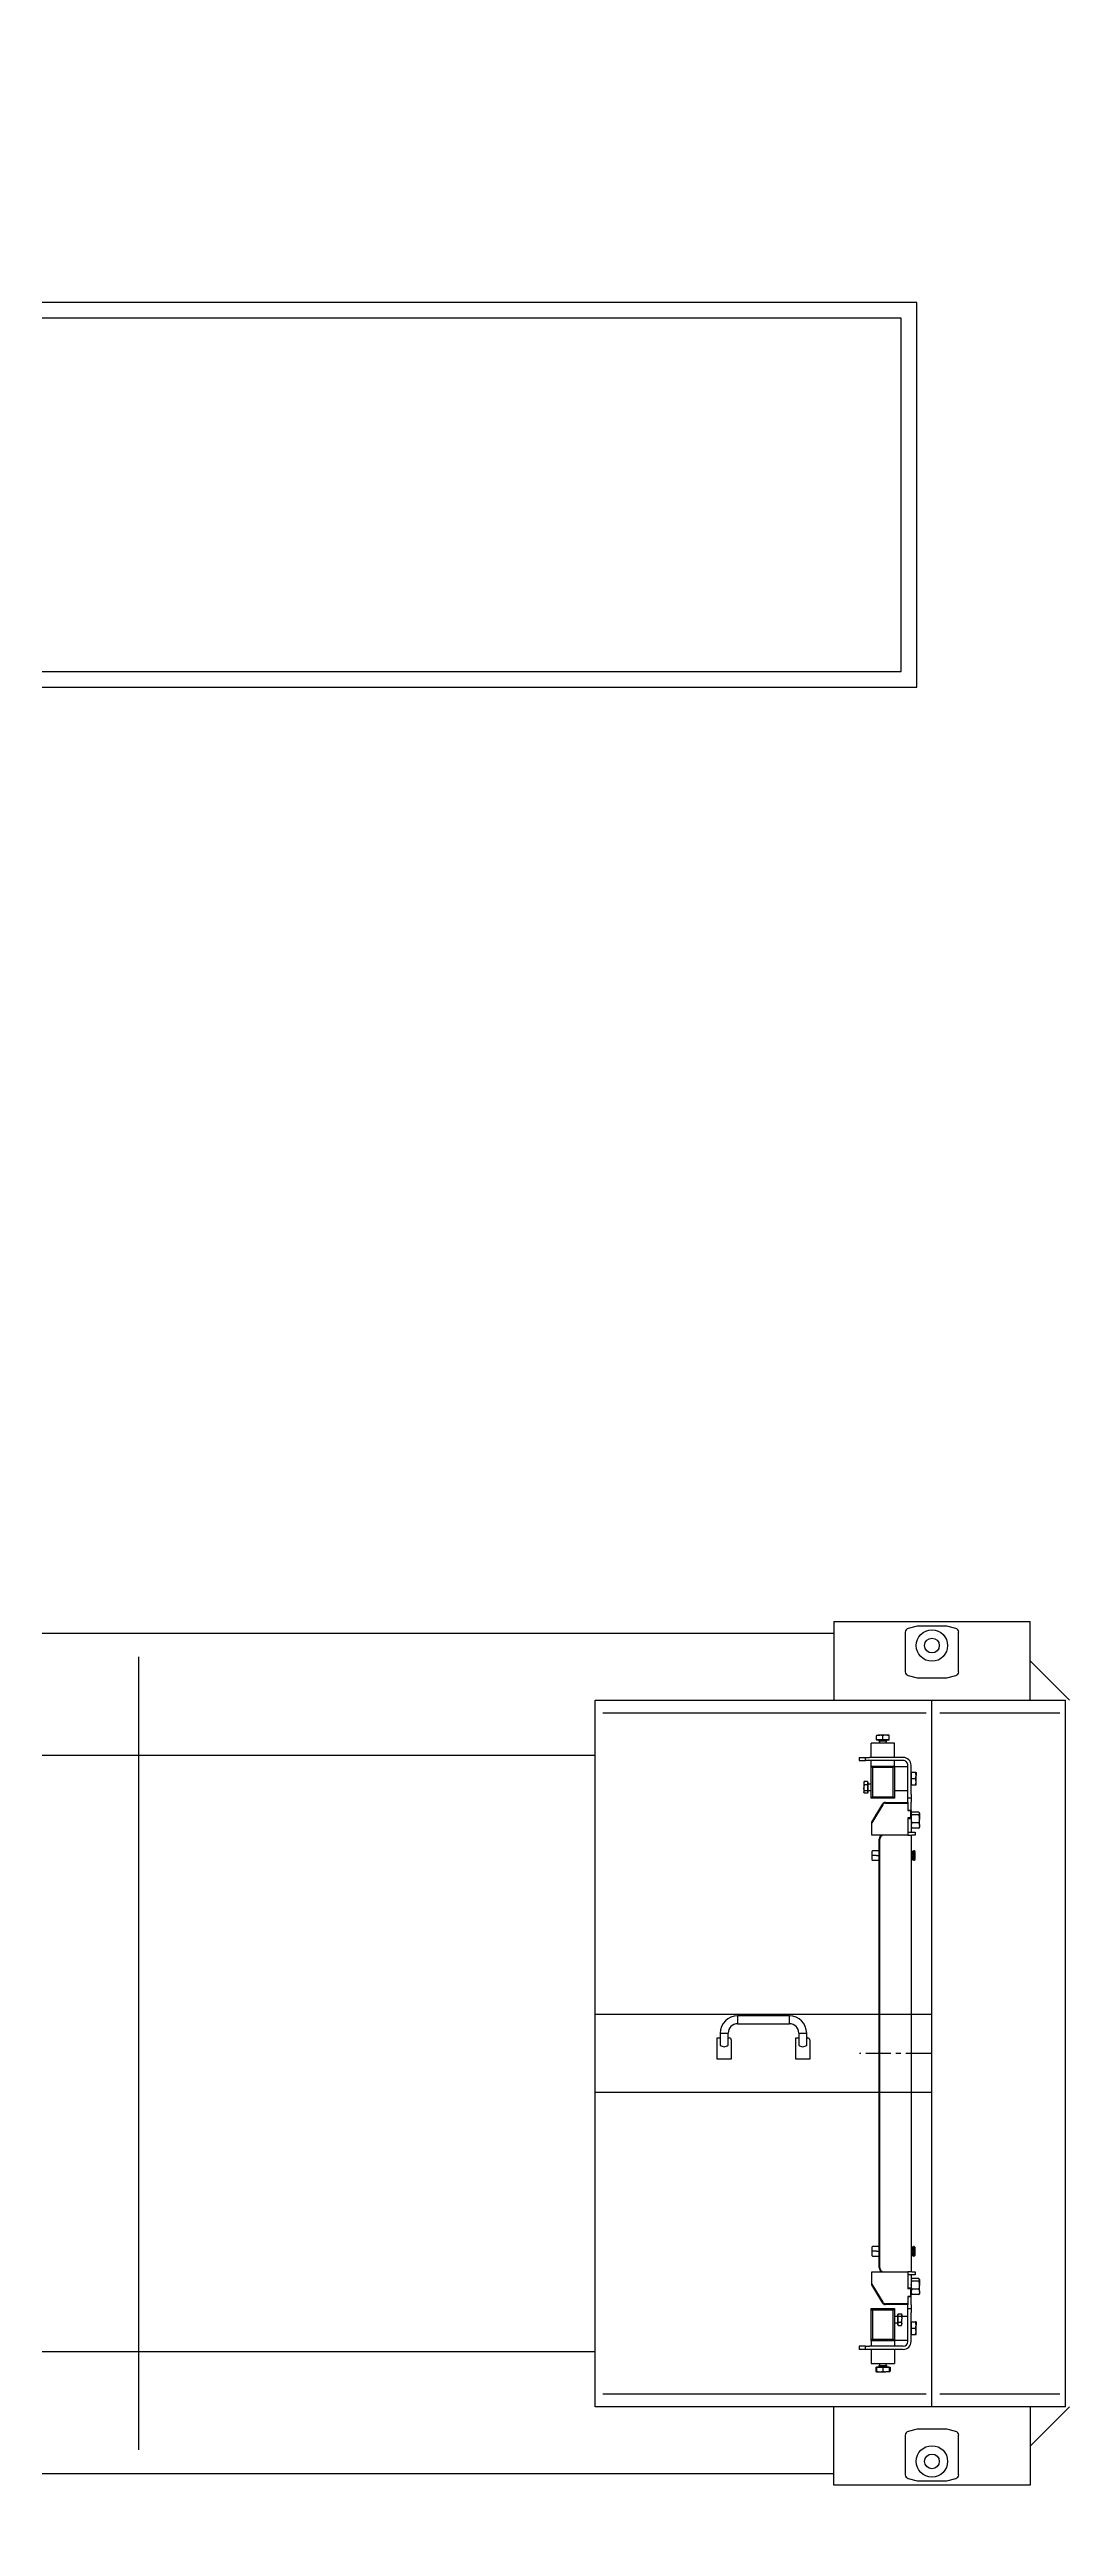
# Model space of a CAD drawing. Header units: inches. Extents: x -955375 to 106222, y -96450 to 64845.
# Drawn here: x 11049 to 12343, y 26673 to 29827 of the extents above; entities that cross this region are included whole.
import ezdxf

# ---------------------------------------------------------------- set-up
doc = ezdxf.new("R2010")
doc.units = ezdxf.units.IN
doc.header["$MEASUREMENT"] = 0
doc.linetypes.add('CENTER', pattern=[50.8, 31.75, -6.35, 6.35, -6.35])
doc.linetypes.add('CONTINUA', pattern=[0])
doc.layers.add('ACHUTECH', color=24, linetype='Continuous', lineweight=18)
for name, color, linetype in [('DIBUJO', 2, 'Continuous'), ('P-EQUIPO NUEVO', 134, 'Continuous'), ('P-ESTRUCTURA NUEVA', 152, 'Continuous')]:
    doc.layers.add(name, color=color, linetype=linetype)
doc.styles.get("Standard").update_dxf_attribs({"font": 'isocp2.shx'})
doc.dimstyles.new('SUPERPEQUEÑA', dxfattribs={"dimtxt": 0.1, "dimasz": 0.05, "dimexe": 0.1, "dimexo": 0.15, "dimgap": 0.05, "dimtad": 1, "dimzin": 0, "dimdsep": 46, "dimtxsty": 'Standard', "dimblk1": 'CRUZZ', "dimblk2": 'CRUZZ', "dimsah": 1, "dimcen": 0.03, "dimse1": 1, "dimse2": 1, "dimclrd": 109, "dimclre": 4, "dimclrt": 173, "dimadec": 0, "dimazin": 0, "dimtfac": 1, "dimtix": 1, "dimtmove": 1, "dimatfit": 3, "dimldrblk": 'CRUZZ', "dimfxl": 1, "dimtolj": 1, "dimtzin": 0, "dimlwd": -1, "dimarcsym": 0})

# ---------------------------------------------------------------- blocks, each defined once
blk = doc.blocks.new('CRUZ')
at = {"layer": 'DIBUJO', "color": 7, "lineweight": -3}
for p, q in [((-0.2, 0), (0.2, 0)), ((0, 0.2), (0, -0.2))]:
    blk.add_line(p, q, dxfattribs=at)
at = {"layer": 'DIBUJO', "color": 7, "lineweight": -3, "const_width": 0.05}
blk.add_lwpolyline([(0, 0, 1), (0, 0, 1)], format="xyb", close=True, dxfattribs=at)
blk = doc.blocks.new('CRUZZ')
at = {"layer": 'DIBUJO', "color": 3, "xscale": 10, "yscale": 10, "zscale": 10}
blk.add_blockref('CRUZ', (0, 0), dxfattribs=at)
blk = doc.blocks.new('*D185')
at = {"layer": 'ACHUTECH', "color": 7, "ltscale": 500, "transparency": 16777216}
blk.add_line((5118.7, 54499.2), (5118.7, 25409.9), dxfattribs=at)
at = {"layer": 'Defpoints', "color": 0, "linetype": 'CONTINUA', "ltscale": 500, "transparency": 16777216}
for p in [(26169.2, 54499.2), (5118.7, 25409.9), (6592.2, 25409.9)]:
    blk.add_point(p, dxfattribs=at)
at = {"layer": 'ACHUTECH', "color": 7, "linetype": 'CONTINUA', "ltscale": 500, "transparency": 16777216, "xscale": 0.05, "yscale": 0.05, "zscale": 0.05}
for p, rotation in [((5118.7, 54499.2), 90), ((5118.7, 25409.9), 270)]:
    blk.add_blockref('CRUZZ', p, dxfattribs=dict(at, rotation=rotation))
at = {"layer": 'ACHUTECH', "color": 7, "linetype": 'CONTINUA', "lineweight": 13, "ltscale": 500, "transparency": 16777216, "insert": (5118.6, 39954.5), "char_height": 0.15, "attachment_point": 5, "rotation": 90}
blk.add_mtext('\\A1;29089.32', dxfattribs=at)
blk = doc.blocks.new('*D201')
at = {"layer": 'ACHUTECH', "color": 7, "ltscale": 500, "transparency": 16777216}
blk.add_line((4340.1, 59153), (4340.1, 15437.3), dxfattribs=at)
at = {"layer": 'Defpoints', "color": 0, "linetype": 'CONTINUA', "ltscale": 500, "transparency": 16777216}
for p in [(21639.1, 59153.1), (4340.1, 15437.3), (6285.4, 15437.3)]:
    blk.add_point(p, dxfattribs=at)
at = {"layer": 'ACHUTECH', "color": 7, "linetype": 'CONTINUA', "ltscale": 500, "transparency": 16777216, "xscale": 0.05, "yscale": 0.05, "zscale": 0.05}
for p, rotation in [((4340.1, 59153.1), 90), ((4340.1, 15437.3), 270)]:
    blk.add_blockref('CRUZZ', p, dxfattribs=dict(at, rotation=rotation))
at = {"layer": 'ACHUTECH', "color": 7, "linetype": 'CONTINUA', "lineweight": 13, "ltscale": 500, "transparency": 16777216, "insert": (4340, 37295.2), "char_height": 0.15, "attachment_point": 5, "rotation": 90}
blk.add_mtext('\\A1;43715.81', dxfattribs=at)
blk = doc.blocks.new('termoformadora 2')
for p, q in [((136977.2, -8697.4), (137227.2, -8697.4)), ((136977.2, -8797.4), (136977.2, -8697.4)), ((137083.2, -8703.2), (137071.9, -8706.1)), ((137121.2, -8703.2), (137083.2, -8703.2)), ((137132.5, -8706.1), (137121.2, -8703.2)), ((137227.2, -8697.4), (137227.2, -8797.4)), ((137068.2, -8710.7), (137068.2, -8761.3)), ((137136.2, -8761.3), (137136.2, -8710.7)), ((139977.2, -8712.4), (137227.2, -8712.4)), ((136977.2, -8747.4), (136927.2, -8797.4)), ((137071.9, -8765.9), (137083.2, -8768.8)), ((137083.2, -8768.8), (137121.2, -8768.8)), ((137121.2, -8768.8), (137132.5, -8765.9)), ((138112.2, -8742.4), (138112.2, -9752.4)), ((136932.2, -8797.4), (136932.2, -9697.4)), ((136932.2, -8797.4), (137102.2, -8797.4)), ((136977.2, -8797.4), (137227.2, -8797.4)), ((137102.2, -8797.4), (137102.2, -8969.9)), ((137102.2, -8797.4), (137102.2, -9697.4)), ((137102.2, -8797.4), (137531.2, -8797.4)), ((137531.2, -8797.4), (137531.2, -9697.4)), ((136939.4, -8813.6), (137092.3, -8813.6)), ((137109.4, -8813.6), (137521.3, -8813.6)), ((137179.7, -8852.4), (137149.7, -8852.4)), ((137149.7, -8870.4), (137149.7, -8852.4)), ((137155.5, -8842.7), (137156.7, -8842.2)), ((137156, -8842.4), (137155.5, -8842.7)), ((137155.5, -8847.8), (137155.5, -8842.7)), ((137156.7, -8847.8), (137155.5, -8847.8)), ((137156.7, -8842), (137156, -8842.3)), ((137156.7, -8842), (137156.7, -8842.7)), ((137156.7, -8842), (137160.7, -8842)), ((137158.6, -8842.2), (137156.7, -8842.7)), ((137156.7, -8842.7), (137156.7, -8842.7)), ((137156.7, -8842.7), (137156.7, -8842.7)), ((137156.7, -8847.8), (137156.7, -8842.7)), ((137156.7, -8847.8), (137156.7, -8848.4)), ((137160.7, -8847.8), (137156.7, -8847.8)), ((137172.7, -8848.4), (137156.7, -8848.4)), ((137160.7, -8842), (137158.6, -8842.2)), ((137158.6, -8842.2), (137158.6, -8842.2)), ((137159.7, -8848.4), (137159.7, -8849.9)), ((137169.7, -8849.9), (137159.7, -8849.9)), ((137160.4, -8849.9), (137160.4, -8852.4)), ((137168.7, -8842), (137160.7, -8842)), ((137164.7, -8847.8), (137160.7, -8847.8)), ((137166.6, -8842.2), (137164.7, -8842.7)), ((137164.7, -8842.7), (137164.7, -8842.7)), ((137164.7, -8842.7), (137164.7, -8842.7)), ((137164.7, -8847.8), (137164.7, -8842.7)), ((137168.7, -8847.8), (137164.7, -8847.8)), ((137168.7, -8842), (137166.6, -8842.2)), ((137166.6, -8842.2), (137166.6, -8842.2)), ((137172.7, -8842), (137168.7, -8842)), ((137172.7, -8847.8), (137168.7, -8847.8)), ((137168.9, -8852.4), (137168.9, -8849.9)), ((137169.7, -8849.9), (137169.7, -8848.4)), ((137173.3, -8842.3), (137172.7, -8842)), ((137172.7, -8842.7), (137172.7, -8842)), ((137173.5, -8842.5), (137172.7, -8842.2)), ((137172.7, -8842.2), (137172.7, -8842.2)), ((137172.7, -8842.2), (137172.7, -8842.2)), ((137172.7, -8847.8), (137172.7, -8842.7)), ((137172.7, -8848.4), (137172.7, -8847.8)), ((137173.8, -8847.8), (137172.7, -8847.8)), ((137173.8, -8842.7), (137173.5, -8842.5)), ((137173.5, -8842.5), (137173.5, -8842.5)), ((137173.8, -8847.8), (137173.8, -8842.7)), ((137179.7, -8870.4), (137179.7, -8852.4)), ((137123, -8889.4), (137122.3, -8889.4)), ((137122.3, -8889.4), (137122.3, -8893.4)), ((137122.3, -8893.4), (137122.5, -8895.4)), ((137122.3, -8893.4), (137122.3, -8901.4)), ((137122.5, -8895.4), (137122.5, -8895.4)), ((137122.5, -8895.4), (137123, -8897.4)), ((137128.1, -8889.4), (137123, -8889.4)), ((137128.7, -8889.4), (137128.1, -8889.4)), ((137128.1, -8889.4), (137128.1, -8893.4)), ((137128.1, -8893.4), (137128.1, -8897.4)), ((137128.7, -8880.4), (137128.7, -8917.4)), ((137132.7, -8880.4), (137132.7, -8917.4)), ((137149.7, -8882.4), (137132.7, -8882.4)), ((137138.7, -8870.4), (137181.7, -8870.4)), ((137138.7, -8874.4), (137181.7, -8874.4)), ((137149.7, -8881.4), (137149.7, -8874.4)), ((137149.7, -8922.4), (137149.7, -8881.4)), ((137149.7, -8881.4), (137151.7, -8883.4)), ((137149.7, -8881.4), (137179.7, -8881.4)), ((137151.7, -8883.4), (137151.7, -8920.4)), ((137177.7, -8883.4), (137151.7, -8883.4)), ((137179.7, -8881.4), (137177.7, -8883.4)), ((137177.7, -8920.4), (137177.7, -8883.4)), ((137179.7, -8881.4), (137179.7, -8874.4)), ((137179.7, -8881.4), (137179.7, -8922.4)), ((137181.7, -8870.4), (137186.7, -8870.4)), ((137186.7, -8874.4), (137181.7, -8874.4)), ((137186.7, -8870.4), (137186.7, -8874.4)), ((137186.7, -8870.4), (137194.7, -8870.4)), ((137186.7, -8874.4), (137194.7, -8874.4)), ((137194.7, -8874.4), (137194.7, -8870.4)), ((138693.2, -8867.9), (137531.2, -8867.9)), ((137531.2, -8867.9), (137531.2, -9626.9)), ((137122.3, -8901.4), (137122.5, -8903.4)), ((137122.3, -8905.4), (137122.3, -8901.4)), ((137122.3, -8905.4), (137123, -8905.4)), ((137122.5, -8903.4), (137122.5, -8903.4)), ((137122.5, -8903.4), (137123, -8905.4)), ((137123, -8897.4), (137123, -8897.4)), ((137123, -8897.4), (137123, -8897.4)), ((137128.1, -8897.4), (137123, -8897.4)), ((137123, -8905.4), (137123, -8905.4)), ((137123, -8905.4), (137123, -8905.4)), ((137128.1, -8905.4), (137123, -8905.4)), ((137128.1, -8897.4), (137128.1, -8901.4)), ((137128.1, -8901.4), (137128.1, -8905.4)), ((137128.1, -8905.4), (137128.7, -8905.4)), ((137128.7, -8922.4), (137128.7, -8917.4)), ((137132.7, -8922.4), (137128.7, -8922.4)), ((137128.7, -8927.1), (137128.7, -8922.4)), ((137128.7, -8927.1), (137128.7, -8937.8)), ((137132.7, -8912.4), (137140.4, -8912.4)), ((137132.7, -8917.4), (137132.7, -8922.4)), ((137132.7, -8922.4), (137132.7, -8927.1)), ((137132.7, -8937.8), (137132.7, -8927.1)), ((137140.9, -8900.9), (137140.4, -8902.9)), ((137140.8, -8901.2), (137140.4, -8901.9)), ((137140.4, -8901.9), (137140.4, -8903.1)), ((137140.4, -8902.9), (137140.4, -8902.9)), ((137140.4, -8902.9), (137140.4, -8903.1)), ((137140.4, -8903.1), (137140.4, -8903.1)), ((137140.4, -8903.1), (137140.4, -8903.1)), ((137140.9, -8905.2), (137140.4, -8903.1)), ((137140.4, -8903.1), (137140.4, -8909)), ((137140.9, -8905.2), (137140.4, -8908.7)), ((137140.4, -8908.7), (137140.4, -8908.7)), ((137140.4, -8908.7), (137140.4, -8909)), ((137140.4, -8909), (137140.4, -8909)), ((137140.4, -8909), (137140.4, -8909)), ((137140.9, -8912.7), (137140.4, -8909)), ((137140.4, -8914.3), (137140.4, -8909)), ((137140.9, -8912.7), (137140.4, -8913.9)), ((137140.4, -8913.9), (137140.4, -8913.9)), ((137140.4, -8913.9), (137140.4, -8914.3)), ((137140.4, -8914.3), (137140.4, -8914.3)), ((137140.4, -8914.3), (137140.4, -8914.3)), ((137140.4, -8914.3), (137140.7, -8915.5)), ((137140.4, -8914.3), (137140.4, -8914.9)), ((137140.4, -8914.9), (137140.8, -8915.5)), ((137140.7, -8915.5), (137140.7, -8915.5)), ((137140.7, -8915.5), (137140.9, -8915.8)), ((137140.9, -8900.9), (137140.8, -8901.2)), ((137145.1, -8900.9), (137140.9, -8900.9)), ((137145.1, -8905.2), (137140.9, -8905.2)), ((137145.1, -8912.7), (137140.9, -8912.7)), ((137140.9, -8915.8), (137140.9, -8915.8)), ((137140.9, -8915.8), (137140.9, -8915.8)), ((137145.1, -8915.8), (137140.9, -8915.8)), ((137145.1, -8900.9), (137145.1, -8903.1)), ((137145.7, -8901.9), (137145.1, -8901.9)), ((137145.1, -8903.1), (137145.1, -8905.2)), ((137145.1, -8905.2), (137145.1, -8909)), ((137145.1, -8909), (137145.1, -8912.7)), ((137145.1, -8912.7), (137145.1, -8914.3)), ((137145.1, -8914.3), (137145.1, -8915.8)), ((137145.1, -8914.9), (137145.7, -8914.9)), ((137145.7, -8901.9), (137145.7, -8914.9)), ((137147.2, -8904.4), (137146.1, -8904.4)), ((137146.1, -8912.4), (137147.2, -8912.4)), ((137149.7, -8904.4), (137147.2, -8904.4)), ((137147.2, -8912.4), (137149.7, -8912.4)), ((137151.7, -8920.4), (137149.7, -8922.4)), ((137179.7, -8922.4), (137149.7, -8922.4)), ((137151.7, -8920.4), (137177.7, -8920.4)), ((137177.7, -8920.4), (137179.7, -8922.4)), ((137118.2, -8940.8), (137117.9, -8941.4)), ((137117.9, -8943.6), (137118.3, -8941)), ((137117.9, -8943.6), (137117.9, -8941.4)), ((137117.9, -8944.5), (137117.9, -8943.6)), ((137117.9, -8943.6), (137117.9, -8943.6)), ((137117.9, -8943.6), (137117.9, -8943.6)), ((137117.9, -8943.6), (137117.9, -8952.1)), ((137118.7, -8947), (137117.9, -8944.5)), ((137117.9, -8944.5), (137117.9, -8944.5)), ((137117.9, -8952.1), (137118.1, -8954.7)), ((137117.9, -8958.9), (137117.9, -8952.1)), ((137117.9, -8958.9), (137118.1, -8959.7)), ((137117.9, -8959.4), (137117.9, -8958.9)), ((137118.1, -8954.7), (137118.1, -8954.7)), ((137118.1, -8954.7), (137118.7, -8957.2)), ((137118.7, -8940.2), (137118.2, -8940.8)), ((137118.3, -8941), (137118.7, -8940.2)), ((137118.3, -8941), (137118.3, -8941)), ((137118.7, -8940.2), (137118.7, -8940.2)), ((137118.7, -8940.2), (137118.7, -8940.2)), ((137118.7, -8940.2), (137127.9, -8940.2)), ((137118.7, -8947), (137127.9, -8947)), ((137118.7, -8957.2), (137118.7, -8957.2)), ((137118.7, -8957.2), (137118.7, -8957.2)), ((137118.7, -8957.2), (137127.9, -8957.2)), ((137128.2, -8941), (137127.9, -8940.2)), ((137127.9, -8940.2), (137127.9, -8940.2)), ((137127.9, -8940.2), (137127.9, -8940.2)), ((137127.9, -8940.2), (137128.3, -8940.8)), ((137127.9, -8947), (137128.6, -8944.5)), ((137128.4, -8954.7), (137127.9, -8957.2)), ((137127.9, -8957.2), (137127.9, -8957.2)), ((137127.9, -8957.2), (137127.9, -8957.2)), ((137128.7, -8943.6), (137128.2, -8941)), ((137128.2, -8941), (137128.2, -8941)), ((137128.7, -8941.4), (137128.4, -8940.8)), ((137128.7, -8952.1), (137128.4, -8954.7)), ((137128.4, -8954.7), (137128.4, -8954.7)), ((137128.7, -8958.9), (137128.4, -8959.7)), ((137128.6, -8944.5), (137128.7, -8943.6)), ((137128.6, -8944.5), (137128.6, -8944.5)), ((137128.7, -8937.8), (137132.7, -8937.8)), ((137128.7, -8937.8), (137128.7, -8948.6)), ((137128.7, -8943.6), (137128.7, -8943.6)), ((137128.7, -8943.6), (137128.7, -8943.6)), ((137128.7, -8948.6), (137132.7, -8948.6)), ((137128.7, -8965), (137128.7, -8948.6)), ((137129.7, -8947.5), (137129.7, -8937.8)), ((137132.7, -8937.8), (137129.7, -8937.8)), ((137129.7, -8937.8), (137129.7, -8937.8)), ((137129.7, -8947.5), (137132.7, -8947.5)), ((137132.7, -8927.6), (137161.4, -8927.6)), ((137132.7, -8928.6), (137161.4, -8928.6)), ((137132.7, -8937.8), (137132.7, -8937.8)), ((137132.7, -8962), (137132.7, -8947.5)), ((137164.8, -8929.5), (137178.7, -8952.7)), ((137178.7, -8953.7), (137164.8, -8930.6)), ((137178.7, -8952.7), (137178.7, -8953.7)), ((137178.7, -8953.7), (137178.7, -8962)), ((137117.9, -8959.4), (137118.2, -8959.9)), ((137118.1, -8959.7), (137118.1, -8959.7)), ((137118.1, -8959.7), (137118.7, -8960.6)), ((137118.7, -8960.6), (137118.7, -8960.6)), ((137118.7, -8960.6), (137118.7, -8960.6)), ((137118.7, -8960.6), (137127.9, -8960.6)), ((137123.7, -8969.4), (137123.7, -8965.4)), ((137123.7, -8965.4), (137127.7, -8965.4)), ((137127.7, -8969.4), (137123.7, -8969.4)), ((137124.7, -8989.4), (137123.7, -8990.4)), ((137123.7, -8990.4), (137123.7, -8995.4)), ((137125.7, -8989.4), (137124.7, -8989.4)), ((137124.7, -8989.4), (137124.7, -9001.4)), ((137125.7, -9001.4), (137125.7, -8989.4)), ((137127.6, -8989.4), (137128.6, -8989.4)), ((137127.7, -8965.4), (137132.7, -8965.4)), ((137127.7, -8969.4), (137132.7, -8969.4)), ((137128.4, -8959.7), (137127.9, -8960.6)), ((137127.9, -8960.6), (137127.9, -8960.6)), ((137127.9, -8960.6), (137127.9, -8960.6)), ((137128.4, -8959.9), (137128.7, -8959.4)), ((137128.4, -8959.7), (137128.4, -8959.7)), ((137128.7, -8990.2), (137128.6, -8990.2)), ((137128.7, -8965.4), (137128.7, -8965)), ((137128.7, -9525.4), (137128.7, -8969.4)), ((137132.7, -8969.4), (137132.7, -8962)), ((137178.7, -8969.4), (137132.7, -8969.4)), ((137168.5, -8974.4), (137168.5, -9520.4)), ((137169.5, -8974.4), (137169.5, -9520.4)), ((137172.7, -8989.4), (137169.5, -8989.4)), ((137177.8, -8989.4), (137172.7, -8989.4)), ((137178.7, -8995.4), (137178.6, -8990.2)), ((137178.7, -8962), (137178.7, -8969.4)), ((137123.7, -8995.4), (137123.7, -9000.4)), ((137123.7, -9000.4), (137124.7, -9001.4)), ((137124.7, -9001.4), (137125.7, -9001.4)), ((137126.2, -8991), (137125.7, -8991)), ((137127, -8994.5), (137125.7, -8994.5)), ((137125.7, -8996.2), (137127, -8996.2)), ((137125.7, -8999.7), (137126.2, -8999.7)), ((137126.2, -8994.5), (137126.2, -8990.6)), ((137127, -8994.5), (137126.2, -8994.5)), ((137126.2, -8996.2), (137127, -8996.2)), ((137126.2, -9000.1), (137126.2, -8996.2)), ((137128.6, -8994.5), (137127, -8994.5)), ((137128.6, -8996.2), (137127, -8996.2)), ((137128.6, -9001.3), (137127.6, -9001.3)), ((137127.6, -9001.3), (137127.6, -9001.3)), ((137128.7, -8994.5), (137128.6, -8994.5)), ((137128.6, -8996.2), (137128.7, -8996.2)), ((137128.6, -9000.5), (137128.7, -9000.5)), ((137172.7, -8995.4), (137169.5, -8995.4)), ((137169.5, -9001.4), (137172.7, -9001.4)), ((137172.7, -8995.4), (137178.7, -8995.4)), ((137172.7, -9001.4), (137177.8, -9001.4)), ((137178.6, -9000.6), (137178.7, -8995.4)), ((137102.2, -9197.5), (137531.2, -9197.5)), ((137257.7, -9264.7), (137257.7, -9240.3)), ((137257.7, -9240.3), (137275.7, -9240.3)), ((137275.7, -9240.3), (137275.7, -9267.2)), ((137357.7, -9240.3), (137375.7, -9240.3)), ((137357.7, -9264.7), (137357.7, -9240.3)), ((137375.7, -9240.3), (137375.7, -9267.2)), ((137261.4, -9267.2), (137260.2, -9267.2)), ((137261.7, -9258.1), (137261.7, -9273.2)), ((137271.7, -9273.2), (137261.7, -9273.2)), ((137271.7, -9273.2), (137271.7, -9258.1)), ((137275.7, -9267.2), (137271.9, -9267.2)), ((137361.4, -9267.2), (137360.2, -9267.2)), ((137361.7, -9258.1), (137361.7, -9273.2)), ((137371.7, -9273.2), (137361.7, -9273.2)), ((137371.7, -9273.2), (137371.7, -9258.1)), ((137375.7, -9267.2), (137371.9, -9267.2)), ((137531.2, -9297.3), (137102.2, -9297.3)), ((137349.7, -9285.2), (137283.7, -9285.2)), ((137283.7, -9285.2), (137283.7, -9295.2)), ((137283.7, -9295.2), (137349.7, -9295.2)), ((137349.7, -9295.2), (137349.7, -9285.2)), ((137124.7, -9493.4), (137123.7, -9494.4)), ((137123.7, -9494.4), (137123.7, -9499.4)), ((137125.7, -9493.4), (137124.7, -9493.4)), ((137124.7, -9493.4), (137124.7, -9505.4)), ((137125.7, -9505.4), (137125.7, -9493.4)), ((137126.2, -9495), (137125.7, -9495)), ((137126.2, -9498.5), (137126.2, -9494.6)), ((137127.6, -9493.4), (137128.6, -9493.4)), ((137128.7, -9494.2), (137128.6, -9494.2)), ((137172.7, -9493.4), (137169.5, -9493.4)), ((137177.8, -9493.4), (137172.7, -9493.4)), ((137178.7, -9499.4), (137178.6, -9494.2)), ((137102.2, -9524.9), (137102.2, -9697.4)), ((137123.7, -9499.4), (137123.7, -9504.4)), ((137123.7, -9504.4), (137124.7, -9505.4)), ((137123.7, -9529.4), (137123.7, -9525.4)), ((137123.7, -9525.4), (137127.7, -9525.4)), ((137124.7, -9505.4), (137125.7, -9505.4)), ((137127, -9498.5), (137125.7, -9498.5)), ((137125.7, -9500.2), (137127, -9500.2)), ((137125.7, -9503.7), (137126.2, -9503.7)), ((137127, -9498.5), (137126.2, -9498.5)), ((137126.2, -9500.2), (137127, -9500.2)), ((137126.2, -9504.1), (137126.2, -9500.2)), ((137128.6, -9498.5), (137127, -9498.5)), ((137128.6, -9500.2), (137127, -9500.2)), ((137128.6, -9505.3), (137127.6, -9505.3)), ((137127.6, -9505.3), (137127.6, -9505.3)), ((137132.7, -9525.4), (137127.7, -9525.4)), ((137128.7, -9498.5), (137128.6, -9498.5)), ((137128.6, -9500.2), (137128.7, -9500.2)), ((137128.6, -9504.5), (137128.7, -9504.5)), ((137132.7, -9532.8), (137132.7, -9525.4)), ((137132.7, -9525.4), (137178.7, -9525.4)), ((137172.7, -9499.4), (137169.5, -9499.4)), ((137169.5, -9505.4), (137172.7, -9505.4)), ((137172.7, -9499.4), (137178.7, -9499.4)), ((137172.7, -9505.4), (137177.8, -9505.4)), ((137178.6, -9504.6), (137178.7, -9499.4)), ((137178.7, -9525.4), (137178.7, -9532.8)), ((137118.2, -9534.8), (137117.9, -9535.4)), ((137117.9, -9537.6), (137118.3, -9535)), ((137117.9, -9537.6), (137117.9, -9535.4)), ((137117.9, -9538.5), (137117.9, -9537.6)), ((137117.9, -9537.6), (137117.9, -9537.6)), ((137117.9, -9537.6), (137117.9, -9537.6)), ((137117.9, -9537.6), (137117.9, -9546.1)), ((137118.7, -9541), (137117.9, -9538.5)), ((137117.9, -9538.5), (137117.9, -9538.5)), ((137117.9, -9546.1), (137118.1, -9548.7)), ((137117.9, -9552.9), (137117.9, -9546.1)), ((137117.9, -9552.9), (137118.1, -9553.7)), ((137117.9, -9553.4), (137117.9, -9552.9)), ((137117.9, -9553.4), (137118.2, -9553.9)), ((137118.1, -9548.7), (137118.1, -9548.7)), ((137118.1, -9548.7), (137118.7, -9551.2)), ((137118.1, -9553.7), (137118.1, -9553.7)), ((137118.1, -9553.7), (137118.7, -9554.6)), ((137118.7, -9534.2), (137118.2, -9534.8)), ((137118.3, -9535), (137118.7, -9534.2)), ((137118.3, -9535), (137118.3, -9535)), ((137118.7, -9534.2), (137118.7, -9534.2)), ((137118.7, -9534.2), (137118.7, -9534.2)), ((137118.7, -9534.2), (137127.9, -9534.2)), ((137118.7, -9541), (137127.9, -9541)), ((137118.7, -9551.2), (137118.7, -9551.2)), ((137118.7, -9551.2), (137118.7, -9551.2)), ((137118.7, -9551.2), (137127.9, -9551.2)), ((137118.7, -9554.6), (137118.7, -9554.6)), ((137118.7, -9554.6), (137118.7, -9554.6)), ((137118.7, -9554.6), (137127.9, -9554.6)), ((137127.7, -9529.4), (137123.7, -9529.4)), ((137132.7, -9529.4), (137127.7, -9529.4)), ((137128.2, -9535), (137127.9, -9534.2)), ((137127.9, -9534.2), (137127.9, -9534.2)), ((137127.9, -9534.2), (137127.9, -9534.2)), ((137127.9, -9534.2), (137128.3, -9534.8)), ((137127.9, -9541), (137128.6, -9538.5)), ((137128.4, -9548.7), (137127.9, -9551.2)), ((137127.9, -9551.2), (137127.9, -9551.2)), ((137127.9, -9551.2), (137127.9, -9551.2)), ((137128.4, -9553.7), (137127.9, -9554.6)), ((137127.9, -9554.6), (137127.9, -9554.6)), ((137127.9, -9554.6), (137127.9, -9554.6)), ((137128.7, -9537.6), (137128.2, -9535)), ((137128.2, -9535), (137128.2, -9535)), ((137128.7, -9535.4), (137128.4, -9534.8)), ((137128.7, -9546.1), (137128.4, -9548.7)), ((137128.4, -9548.7), (137128.4, -9548.7)), ((137128.7, -9552.9), (137128.4, -9553.7)), ((137128.4, -9553.9), (137128.7, -9553.4)), ((137128.4, -9553.7), (137128.4, -9553.7)), ((137128.6, -9538.5), (137128.7, -9537.6)), ((137128.6, -9538.5), (137128.6, -9538.5)), ((137128.7, -9529.7), (137128.7, -9529.4)), ((137128.7, -9546.1), (137128.7, -9529.7)), ((137128.7, -9537.6), (137128.7, -9537.6)), ((137128.7, -9537.6), (137128.7, -9537.6)), ((137128.7, -9546.1), (137132.7, -9546.1)), ((137128.7, -9556.9), (137128.7, -9546.1)), ((137128.7, -9556.9), (137132.7, -9556.9)), ((137128.7, -9556.9), (137128.7, -9567.6)), ((137129.7, -9556.9), (137129.7, -9547.3)), ((137129.7, -9547.3), (137132.7, -9547.3)), ((137132.7, -9556.9), (137129.7, -9556.9)), ((137129.7, -9556.9), (137129.7, -9556.9)), ((137132.7, -9547.3), (137132.7, -9532.8)), ((137132.7, -9556.9), (137132.7, -9556.9)), ((137132.7, -9567.6), (137132.7, -9556.9)), ((137164.8, -9564.2), (137178.7, -9541)), ((137178.7, -9542), (137164.8, -9565.2)), ((137173.7, -9550.4), (137173.7, -9551.9)), ((137178.7, -9532.8), (137178.7, -9541)), ((137178.7, -9541), (137178.7, -9542)), ((137122.8, -9589.3), (137122.3, -9589.4)), ((137122.3, -9589.4), (137122.3, -9589.4)), ((137122.3, -9589.4), (137122.3, -9589.4)), ((137122.3, -9589.4), (137123, -9589.5)), ((137122.3, -9589.4), (137122.3, -9589.4)), ((137122.3, -9589.4), (137122.3, -9589.4)), ((137122.3, -9589.4), (137122.3, -9589.4)), ((137122.3, -9589.4), (137122.3, -9593.5)), ((137123, -9589.3), (137122.8, -9589.3)), ((137122.8, -9589.3), (137122.8, -9589.3)), ((137128.1, -9589.3), (137123, -9589.3)), ((137123, -9589.5), (137123, -9589.5)), ((137123, -9589.5), (137123, -9589.5)), ((137128.1, -9589.5), (137123, -9589.5)), ((137128.1, -9589.3), (137128.1, -9589.4)), ((137128.7, -9589.4), (137128.1, -9589.4)), ((137128.1, -9589.4), (137128.1, -9589.5)), ((137128.1, -9589.5), (137128.1, -9593.5)), ((137128.7, -9572.4), (137128.7, -9567.6)), ((137128.7, -9572.4), (137132.7, -9572.4)), ((137128.7, -9577.4), (137128.7, -9572.4)), ((137128.7, -9577.4), (137128.7, -9614.4)), ((137161.4, -9566.1), (137132.7, -9566.1)), ((137161.4, -9567.1), (137132.7, -9567.1)), ((137132.7, -9567.6), (137132.7, -9572.4)), ((137132.7, -9572.4), (137132.7, -9577.4)), ((137132.7, -9577.4), (137132.7, -9614.4)), ((137149.7, -9582.4), (137132.7, -9582.4)), ((137151.7, -9574.4), (137149.7, -9572.4)), ((137149.7, -9572.4), (137179.7, -9572.4)), ((137149.7, -9613.4), (137149.7, -9572.4)), ((137177.7, -9574.4), (137151.7, -9574.4)), ((137151.7, -9574.4), (137151.7, -9611.4)), ((137177.7, -9574.4), (137179.7, -9572.4)), ((137177.7, -9611.4), (137177.7, -9574.4)), ((137179.7, -9572.4), (137179.7, -9613.4)), ((137182.2, -9582.4), (137179.7, -9582.4)), ((137183.3, -9582.4), (137182.2, -9582.4)), ((137184.3, -9579.9), (137183.7, -9579.9)), ((137183.7, -9591.7), (137183.7, -9579.9)), ((137184.3, -9580.5), (137184.3, -9578.9)), ((137184.3, -9578.9), (137188.4, -9578.9)), ((137184.3, -9582), (137184.3, -9580.5)), ((137184.3, -9585.8), (137184.3, -9582)), ((137184.3, -9582), (137188.4, -9582)), ((137184.3, -9589.5), (137184.3, -9585.8)), ((137184.3, -9589.5), (137188.4, -9589.5)), ((137184.3, -9591.7), (137184.3, -9589.5)), ((137188.4, -9582), (137189, -9580.6)), ((137188.4, -9582), (137189, -9585.8)), ((137188.4, -9589.5), (137189, -9586)), ((137188.9, -9591.1), (137188.4, -9589.5)), ((137188.4, -9589.5), (137188.4, -9589.5)), ((137188.4, -9589.5), (137188.4, -9589.5)), ((137188.5, -9579.2), (137189, -9580.5)), ((137189, -9579.9), (137188.6, -9579.2)), ((137189, -9579.9), (137189, -9580.5)), ((137189, -9580.6), (137189, -9580.5)), ((137189, -9580.5), (137189, -9580.5)), ((137189, -9580.5), (137189, -9580.5)), ((137189, -9585.8), (137189, -9580.5)), ((137189, -9580.6), (137189, -9580.6)), ((137189, -9586), (137189, -9585.8)), ((137189, -9585.8), (137189, -9585.8)), ((137189, -9585.8), (137189, -9585.8)), ((137189, -9591.7), (137189, -9585.8)), ((137189, -9586), (137189, -9586)), ((137122.3, -9593.5), (137122.5, -9595.6)), ((137122.3, -9593.5), (137122.3, -9601.5)), ((137122.3, -9601.5), (137122.5, -9603.5)), ((137122.3, -9605.4), (137122.3, -9601.5)), ((137123, -9605.5), (137122.3, -9605.4)), ((137122.3, -9605.4), (137122.3, -9605.4)), ((137122.3, -9605.4), (137122.3, -9605.4)), ((137122.3, -9605.4), (137122.3, -9605.4)), ((137122.3, -9605.4), (137122.3, -9605.4)), ((137122.3, -9605.4), (137122.3, -9605.4)), ((137122.5, -9595.6), (137122.5, -9595.6)), ((137122.5, -9595.6), (137123, -9597.6)), ((137122.5, -9603.5), (137122.5, -9603.5)), ((137122.5, -9603.5), (137123, -9605.5)), ((137123, -9597.6), (137123, -9597.6)), ((137123, -9597.6), (137123, -9597.6)), ((137128.1, -9597.6), (137123, -9597.6)), ((137123, -9605.5), (137123, -9605.5)), ((137123, -9605.5), (137123, -9605.5)), ((137128.1, -9605.5), (137123, -9605.5)), ((137128.1, -9593.5), (137128.1, -9597.6)), ((137128.1, -9597.6), (137128.1, -9601.5)), ((137128.1, -9601.5), (137128.1, -9605.5)), ((137128.1, -9605.4), (137128.7, -9605.4)), ((137132.7, -9612.4), (137149.7, -9612.4)), ((137138.7, -9620.4), (137181.7, -9620.4)), ((137149.7, -9613.4), (137151.7, -9611.4)), ((137179.7, -9613.4), (137149.7, -9613.4)), ((137149.7, -9613.4), (137149.7, -9620.4)), ((137151.7, -9611.4), (137177.7, -9611.4)), ((137179.7, -9613.4), (137177.7, -9611.4)), ((137179.7, -9590.4), (137182.2, -9590.4)), ((137179.7, -9613.4), (137179.7, -9620.4)), ((137181.7, -9620.4), (137186.7, -9620.4)), ((137182.2, -9590.4), (137183.3, -9590.4)), ((137183.7, -9592.9), (137183.7, -9591.7)), ((137183.7, -9592.9), (137184.3, -9592.9)), ((137184.3, -9593.8), (137184.3, -9591.7)), ((137184.3, -9593.8), (137188.4, -9593.8)), ((137186.7, -9620.4), (137186.7, -9624.4)), ((137194.7, -9620.4), (137186.7, -9620.4)), ((137188.4, -9593.8), (137188.6, -9593.4)), ((137188.4, -9593.8), (137188.5, -9593.5)), ((137188.6, -9593.4), (137189, -9591.7)), ((137188.6, -9593.6), (137189, -9592.9)), ((137188.6, -9593.4), (137188.6, -9593.4)), ((137189, -9591.7), (137188.9, -9591.1)), ((137188.9, -9591.1), (137188.9, -9591.1)), ((137189, -9591.7), (137189, -9591.7)), ((137189, -9591.7), (137189, -9591.7)), ((137189, -9592.9), (137189, -9591.7)), ((137194.7, -9624.4), (137194.7, -9620.4)), ((137138.7, -9624.4), (137181.7, -9624.4)), ((137149.7, -9624.4), (137149.7, -9642.4)), ((137149.7, -9642.4), (137179.7, -9642.4)), ((137156.7, -9646.4), (137156.7, -9647)), ((137156.7, -9646.4), (137172.7, -9646.4)), ((137156.7, -9647), (137156.7, -9652.1)), ((137156.7, -9647), (137160.7, -9647)), ((137156.7, -9652.1), (137156.7, -9652.8)), ((137156.7, -9652.8), (137160.7, -9652.8)), ((137159.7, -9644.9), (137159.7, -9646.4)), ((137159.7, -9644.9), (137169.7, -9644.9)), ((137160.4, -9642.4), (137160.4, -9644.9)), ((137160.7, -9647), (137164.7, -9647)), ((137160.7, -9652.8), (137162.7, -9652.6)), ((137160.7, -9652.8), (137168.7, -9652.8)), ((137162.7, -9652.6), (137164.7, -9652.1)), ((137162.7, -9652.6), (137162.7, -9652.6)), ((137164.7, -9647), (137164.7, -9652.1)), ((137164.7, -9647), (137168.7, -9647)), ((137164.7, -9652.1), (137164.7, -9652.1)), ((137164.7, -9652.1), (137164.7, -9652.1)), ((137168.7, -9647), (137172.7, -9647)), ((137168.7, -9652.8), (137170.7, -9652.6)), ((137172.7, -9652.8), (137168.7, -9652.8)), ((137168.9, -9644.9), (137168.9, -9642.4)), ((137169.7, -9646.4), (137169.7, -9644.9)), ((137170.7, -9652.6), (137172.7, -9652.1)), ((137170.7, -9652.6), (137170.7, -9652.6)), ((137172.7, -9647), (137172.7, -9646.4)), ((137172.7, -9647), (137172.7, -9652.1)), ((137172.7, -9652.1), (137172.7, -9652.1)), ((137172.7, -9652.1), (137172.7, -9652.1)), ((137172.7, -9652.8), (137172.7, -9652.1)), ((137179.7, -9624.4), (137179.7, -9642.4)), ((137186.7, -9624.4), (137181.7, -9624.4)), ((137194.7, -9624.4), (137186.7, -9624.4)), ((137531.2, -9626.9), (138693.2, -9626.9)), ((137092.3, -9681.1), (136939.4, -9681.1)), ((137521.3, -9681.1), (137109.4, -9681.1)), ((136977.2, -9747.4), (136927.2, -9697.4)), ((137102.2, -9697.4), (136932.2, -9697.4)), ((137227.2, -9697.4), (136977.2, -9697.4)), ((136977.2, -9697.4), (136977.2, -9797.4)), ((137531.2, -9697.4), (137102.2, -9697.4)), ((137227.2, -9797.4), (137227.2, -9697.4)), ((137068.2, -9733.5), (137068.2, -9784)), ((137083.2, -9725.9), (137071.9, -9728.8)), ((137121.2, -9725.9), (137083.2, -9725.9)), ((137132.5, -9728.8), (137121.2, -9725.9)), ((137136.2, -9784), (137136.2, -9733.5)), ((137227.2, -9797.4), (136977.2, -9797.4)), ((137071.9, -9788.7), (137083.2, -9791.6)), ((137083.2, -9791.6), (137121.2, -9791.6)), ((137121.2, -9791.6), (137132.5, -9788.7)), ((137227.2, -9782.4), (139977.2, -9782.4))]:
    blk.add_line(p, q)
at = {"linetype": 'CENTER'}
blk.add_line((137103.7, -9247.4), (137194.5, -9247.4), dxfattribs=at)
for centre, radius in [((137102.2, -8727.8), 20), ((137102.2, -8727.8), 9.41), ((137102.2, -9766.9), 20), ((137102.2, -9766.9), 9.41)]:
    blk.add_circle(centre, radius)
for centre, radius, start, end in [((137073, -8710.8), 4.86, 103.6815, 179.3223), ((137131.3, -8710.8), 4.86, 0.6777, 76.3185), ((137073, -8761.2), 4.86, 180.6778, 256.3183), ((137131.3, -8761.2), 4.86, 283.6817, 359.3222), ((137160.6, -8854.1), 12.1, 70.2253, 89.5182), ((137168.6, -8854.1), 12.1, 70.2253, 89.5182), ((137134.4, -8893.5), 12.1, 160.2273, 179.5166), ((137138.7, -8880.4), 10, 90, 180), ((137138.7, -8880.4), 6, 90, 180), ((137134.4, -8901.5), 12.1, 160.2273, 179.5166), ((137146.1, -8904), 0.4, 180, 270), ((137146.1, -8912.8), 0.4, 90, 180), ((137135.2, -8952.2), 17.4, 162.4976, 179.599), ((137120.3, -8959), 2.47, 132.3562, 177.1335), ((137111.3, -8952.2), 17.4, 0.401, 17.5024), ((137126.2, -8959), 2.47, 2.8664, 47.6439), ((137161.4, -8931.6), 4.03, 31.3453, 90.36), ((137161.4, -8932.7), 4.03, 31.3453, 90.36), ((137450.4, -9370.1), 499.2, 130.3063, 130.5152), ((137155.8, -8995.2), 28.9, 168.511, 178.6806), ((137163.6, -8974.3), 4.92, 359.0243, 88.9897), ((137164.6, -8974.3), 4.92, 359.0243, 88.9898), ((137177.8, -8990.2), 0.8, 1, 90), ((137431.9, -8642.4), 470.6, 229.4813, 229.7029), ((137155.7, -8995.6), 28.8, 181.3066, 191.5084), ((137177.8, -9000.6), 0.8, 270, 359), ((137260.2, -9264.7), 2.5, 180, 269.9996), ((137266.7, -9262.8), 6.85, 43.1199, 136.8804), ((137283.7, -9273.2), 22, 180, 270), ((137283.7, -9273.2), 12, 180, 270), ((137349.7, -9273.2), 22, 270, 360), ((137349.7, -9273.2), 12, 270, 360), ((137360.2, -9264.7), 2.5, 180, 269.9996), ((137366.7, -9262.8), 6.85, 43.1199, 136.8804), ((137450.4, -9874.1), 499.2, 130.3063, 130.5152), ((137155.8, -9499.2), 28.9, 168.511, 178.6806), ((137177.8, -9494.2), 0.8, 1, 90), ((137431.9, -9146.4), 470.6, 229.4813, 229.7029), ((137155.7, -9499.6), 28.8, 181.3066, 191.5084), ((137163.6, -9520.4), 4.92, 271.0103, 0.9757), ((137164.6, -9520.4), 4.92, 271.0102, 0.9757), ((137177.8, -9504.6), 0.8, 270, 359), ((137135.2, -9546.2), 17.4, 162.4976, 179.599), ((137120.3, -9553), 2.47, 132.3558, 177.134), ((137111.3, -9546.2), 17.4, 0.401, 17.5024), ((137126.2, -9553), 2.47, 2.8659, 47.6443), ((137134.7, -9593.6), 12.4, 160.4629, 179.5258), ((137161.4, -9562.1), 4.03, 269.64, 328.6547), ((137161.4, -9563.1), 4.03, 269.64, 328.6547), ((137183.3, -9582), 0.4, 270, 0), ((137134.1, -9601.6), 11.8, 159.976, 179.507), ((137138.7, -9614.4), 10, 180, 270), ((137138.7, -9614.4), 6, 179.9844, 270), ((137183.3, -9590.8), 0.4, 0, 90), ((137160.8, -9640.6), 12.1, 250.2253, 269.5183), ((137168.8, -9640.6), 12.1, 250.2254, 269.5182), ((137073, -9733.5), 4.86, 103.6817, 179.3222), ((137131.3, -9733.5), 4.86, 0.6778, 76.3183), ((137073, -9783.9), 4.86, 180.6777, 256.3185), ((137131.3, -9783.9), 4.86, 283.6815, 359.3223)]:
    blk.add_arc(centre, radius, start, end)

msp = doc.modelspace()

# ---------------------------------------------------------------- linework, layer by layer
at = {"layer": 'P-ESTRUCTURA NUEVA'}
for points in [[(12153.866, 29504.994), (10113.866, 29504.994), (10113.866, 29014.994), (12153.866, 29014.994)], [(12133.866, 29484.994), (10133.866, 29484.994), (10133.866, 29034.994), (12133.866, 29034.994)]]:
    msp.add_lwpolyline(points, close=True, dxfattribs=at)

# ---------------------------------------------------------------- block references
at = {"layer": 'P-EQUIPO NUEVO', "lineweight": 0, "rotation": 180}
msp.add_blockref('termoformadora 2', (149275.079, 18027.72), dxfattribs=at)

# ---------------------------------------------------------------- dimensions: what is measured, and where the dimension line sits
at = {"layer": 'ACHUTECH', "color": 7, "linetype": 'CONTINUA', "lineweight": 13, "ltscale": 500}
for base, p1, p2, picture, middle in [((4340.116, 15437.278), (21639.15, 59153.085), (6285.39, 15437.278), '*D201', (4340.021, 37295.181)), ((5118.653, 25409.883), (26169.229, 54499.203), (6592.24, 25409.883), '*D185', (5118.558, 39954.543))]:
    dim = msp.add_linear_dim(base=base, p1=p1, p2=p2, angle=90, dimstyle='SUPERPEQUEÑA', override={"dimtxt": 0.15, "dimgap": 0.02, "dimclrd": 7, "dimclrt": 7, "dimfxl": 0.2}, dxfattribs=at)
    dim.commit()
    dim.dimension.update_dxf_attribs({"geometry": picture, "text_midpoint": middle})

doc.saveas('drawing.dxf')
